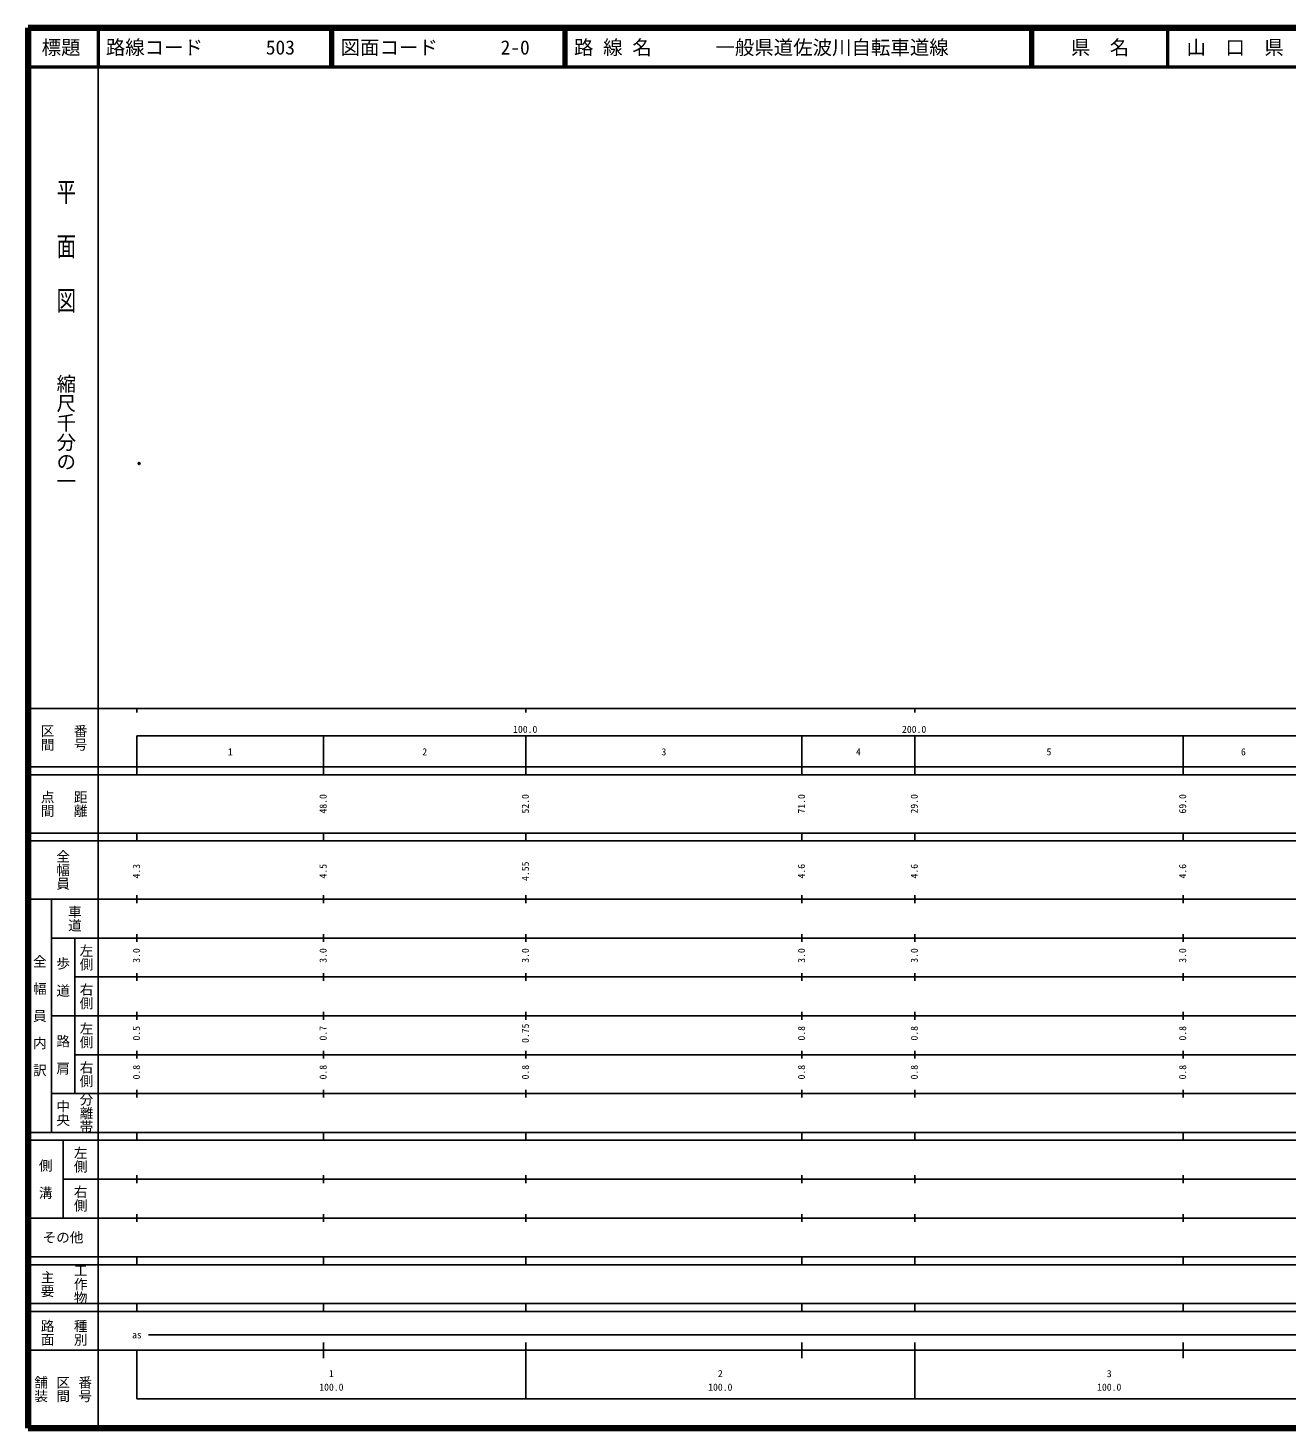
# Model space of a CAD drawing. Units: millimetres on the paper. Extents: x 40 to 680, y 20 to 380.
# Drawn here: x 40 to 363.7, y 20 to 380 of the extents above; entities that cross this region are included whole.
import ezdxf
from ezdxf.enums import TextEntityAlignment as Align

# ---------------------------------------------------------------- set-up
doc = ezdxf.new("R2010")
doc.units = ezdxf.units.MM
doc.header["$PDMODE"] = 32
doc.header["$PDSIZE"] = 0.5
doc.layers.add('M-OTRS', color=6, linetype='Continuous')
doc.layers.add('M-TTL-TXT', color=7, linetype='Continuous')
for name, color, linetype, lineweight in [('M-TTL', 2, 'Continuous', 140), ('M-TTL-BAND', 7, 'Continuous', 25), ('M-TTL-LINE', 7, 'Continuous', 50)]:
    doc.layers.add(name, color=color, linetype=linetype, lineweight=lineweight)
doc.styles.add('@ＭＳ ゴシック', font='')
doc.styles.add('ＭＳ ゴシック', font='')
doc.styles.get('@ＭＳ ゴシック').set_extended_font_data('@MS Gothic')
doc.styles.get('ＭＳ ゴシック').set_extended_font_data('MS Gothic')

msp = doc.modelspace()

# ---------------------------------------------------------------- linework, layer by layer
at = {"layer": 'M-OTRS'}
msp.add_point((68.567, 268.006), dxfattribs=at)
at = {"layer": 'M-TTL'}
for p, q in [((40, 380), (40, 20)), ((680, 380), (40, 380)), ((40, 20), (680, 20))]:
    msp.add_line(p, q, dxfattribs=at)
at = {"layer": 'M-TTL-BAND'}
for p, q in [((58, 370), (58, 20)), ((40, 205), (579, 205)), ((68, 205), (68, 204)), ((168, 205), (168, 204)), ((268, 205), (268, 204)), ((68, 198), (579, 198)), ((68, 198), (68, 188)), ((116, 188), (116, 198)), ((168, 188), (168, 198)), ((239, 188), (239, 198)), ((268, 188), (268, 198)), ((337, 188), (337, 198)), ((40, 190), (579, 190)), ((40, 188), (579, 188)), ((40, 173), (579, 173)), ((68, 171), (68, 173)), ((116, 171), (116, 173)), ((168, 171), (168, 173)), ((239, 171), (239, 173)), ((268, 171), (268, 173)), ((337, 171), (337, 173)), ((40, 171), (579, 171)), ((40, 156), (579, 156)), ((46, 96), (46, 156)), ((68, 155), (68, 157)), ((116, 155), (116, 157)), ((168, 155), (168, 157)), ((239, 155), (239, 157)), ((268, 155), (268, 157)), ((337, 155), (337, 157)), ((46, 146), (579, 146)), ((52, 146), (52, 106)), ((68, 145), (68, 147)), ((116, 145), (116, 147)), ((168, 145), (168, 147)), ((239, 145), (239, 147)), ((268, 145), (268, 147)), ((337, 145), (337, 147)), ((68, 135), (68, 137)), ((116, 135), (116, 137)), ((168, 135), (168, 137)), ((239, 135), (239, 137)), ((268, 135), (268, 137)), ((337, 135), (337, 137)), ((52, 136), (579, 136)), ((46, 126), (579, 126)), ((68, 125), (68, 127)), ((116, 125), (116, 127)), ((168, 125), (168, 127)), ((239, 125), (239, 127)), ((268, 125), (268, 127)), ((337, 125), (337, 127)), ((52, 116), (579, 116)), ((68, 115), (68, 117)), ((116, 115), (116, 117)), ((168, 115), (168, 117)), ((239, 115), (239, 117)), ((268, 115), (268, 117)), ((337, 115), (337, 117)), ((46, 106), (579, 106)), ((68, 105), (68, 107)), ((116, 105), (116, 107)), ((168, 105), (168, 107)), ((239, 105), (239, 107)), ((268, 105), (268, 107)), ((337, 105), (337, 107)), ((40, 96), (579, 96)), ((40, 94), (579, 94)), ((49, 94), (49, 74)), ((68, 94), (68, 96)), ((116, 94), (116, 96)), ((168, 94), (168, 96)), ((239, 94), (239, 96)), ((268, 94), (268, 96)), ((337, 94), (337, 96)), ((49, 84), (579, 84)), ((68, 83), (68, 85)), ((116, 83), (116, 85)), ((168, 83), (168, 85)), ((239, 83), (239, 85)), ((268, 83), (268, 85)), ((337, 83), (337, 85)), ((40, 74), (579, 74)), ((68, 73), (68, 75)), ((116, 73), (116, 75)), ((168, 73), (168, 75)), ((239, 73), (239, 75)), ((268, 73), (268, 75)), ((337, 73), (337, 75)), ((40, 64), (579, 64)), ((40, 62), (579, 62)), ((68, 62), (68, 64)), ((116, 62), (116, 64)), ((168, 62), (168, 64)), ((239, 62), (239, 64)), ((268, 62), (268, 64)), ((337, 62), (337, 64)), ((40, 52), (579, 52)), ((68, 50), (68, 52)), ((116, 50), (116, 52)), ((168, 50), (168, 52)), ((239, 50), (239, 52)), ((268, 50), (268, 52)), ((337, 50), (337, 52)), ((40, 50), (579, 50)), ((71, 44), (565, 44)), ((40, 40), (579, 40)), ((68, 40), (68, 27.5)), ((116, 38), (116, 42)), ((168, 27.5), (168, 42)), ((239, 38), (239, 42)), ((268, 27.5), (268, 42)), ((337, 38), (337, 42)), ((68, 27.5), (579, 27.5))]:
    msp.add_line(p, q, dxfattribs=at)
at = {"layer": 'M-TTL-LINE'}
for p, q in [((58, 380), (58, 370)), ((117.75, 380), (117.75, 370)), ((118.25, 380), (118.25, 370)), ((177.75, 380), (177.75, 370)), ((178.25, 380), (178.25, 370)), ((297.75, 380), (297.75, 370)), ((298.25, 380), (298.25, 370)), ((333, 380), (333, 370)), ((40, 370), (680, 370))]:
    msp.add_line(p, q, dxfattribs=at)

# ---------------------------------------------------------------- texts
at = {"layer": 'M-TTL-BAND', "style": '@ＭＳ ゴシック', "width": 1.4}
msp.add_text('平  面  図', height=3.666, rotation=270, dxfattribs=at).set_placement((49.777, 306.475), align=Align.MIDDLE_RIGHT)
at = {"layer": 'M-TTL-BAND', "style": '@ＭＳ ゴシック'}
msp.add_text('縮尺千分の一', height=3.666, rotation=270, dxfattribs=at).set_placement((49.777, 261.03), align=Align.MIDDLE_RIGHT)
for s, p in [('区間', (45, 197.5)), ('番号', (53.5, 197.5)), ('点間', (45, 180.5)), ('距離', (53.5, 180.5)), ('全幅員', (49, 163.5)), ('車道', (52, 151)), ('左側', (55, 141)), ('全\u3000幅\u3000員\u3000内\u3000訳', (43, 126)), ('歩\u3000道', (49, 136)), ('右側', (55, 131)), ('左側', (55, 121)), ('路\u3000肩', (49, 116)), ('右側', (55, 111)), ('分離帯', (55, 101)), ('中央', (49, 101)), ('左側', (53.5, 89)), ('側\u3000溝', (44.5, 84)), ('右側', (53.5, 79)), ('工作物', (53.5, 57)), ('主要', (45, 57)), ('路面', (45, 44.5)), ('種別', (53.5, 44.5)), ('舗装', (43.333, 30)), ('区間', (49, 30)), ('番号', (54.667, 30))]:
    msp.add_text(s, height=2.566, rotation=270, dxfattribs=at).set_placement(p, align=Align.MIDDLE_CENTER)
at = {"layer": 'M-TTL-BAND', "style": 'ＭＳ ゴシック'}
for s, p in [('100.0', (167.844, 198.195)), ('200.0', (267.844, 198.195)), ('1', (92, 192.405)), ('2', (142, 192.405)), ('3', (203.5, 192.405)), ('4', (253.5, 192.405)), ('5', (302.5, 192.405)), ('6', (352.5, 192.405)), ('as', (68, 42.5)), ('1', (118, 32.523)), ('2', (218, 32.523)), ('3', (318, 32.523)), ('100.0', (118, 29.033)), ('100.0', (218, 29.033)), ('100.0', (318, 29.033))]:
    msp.add_text(s, height=1.833, dxfattribs=at).set_placement(p, align=Align.BOTTOM_CENTER)
for s, p in [('48.0', (117.335, 180.5)), ('52.0', (169.335, 180.5)), ('71.0', (240.335, 180.5)), ('29.0', (269.335, 180.5)), ('69.0', (338.335, 180.5)), ('4.3', (69.335, 163.174)), ('4.5', (117.335, 163.174)), ('4.55', (169.335, 163.174)), ('4.6', (240.335, 163.174)), ('4.6', (269.335, 163.174)), ('4.6', (338.335, 163.174)), ('3.0', (69.335, 141.5)), ('3.0', (117.335, 141.5)), ('3.0', (169.335, 141.5)), ('3.0', (240.335, 141.5)), ('3.0', (269.335, 141.5)), ('3.0', (338.335, 141.5)), ('0.5', (69.335, 121.5)), ('0.7', (117.335, 121.5)), ('0.75', (169.335, 121.5)), ('0.8', (240.335, 121.5)), ('0.8', (269.335, 121.5)), ('0.8', (338.335, 121.5)), ('0.8', (69.335, 111.5)), ('0.8', (117.335, 111.5)), ('0.8', (169.335, 111.5)), ('0.8', (240.335, 111.5)), ('0.8', (269.335, 111.5)), ('0.8', (338.335, 111.5))]:
    msp.add_text(s, height=1.833, rotation=90, dxfattribs=at).set_placement(p, align=Align.BOTTOM_CENTER)
msp.add_text('その他', height=2.566, dxfattribs=at).set_placement((49, 69), align=Align.MIDDLE_CENTER)
at = {"layer": 'M-TTL-TXT', "style": 'ＭＳ ゴシック'}
for s, p in [('標題', (48.5, 375)), ('県\u3000名', (315.625, 375)), ('山\u3000口\u3000県', (350.375, 375))]:
    msp.add_text(s, height=3.666, dxfattribs=at).set_placement(p, align=Align.MIDDLE_CENTER)
for s, p in [('路線コード', (60, 375)), ('503', (101.142, 375)), ('図面コード', (120.38, 375)), ('2-0', (161.521, 375)), ('路 線 名', (180.38, 375)), ('一般県道佐波川自転車道線', (216.734, 375))]:
    msp.add_text(s, height=3.666, dxfattribs=at).set_placement(p, align=Align.MIDDLE_LEFT)

doc.saveas('drawing.dxf')
